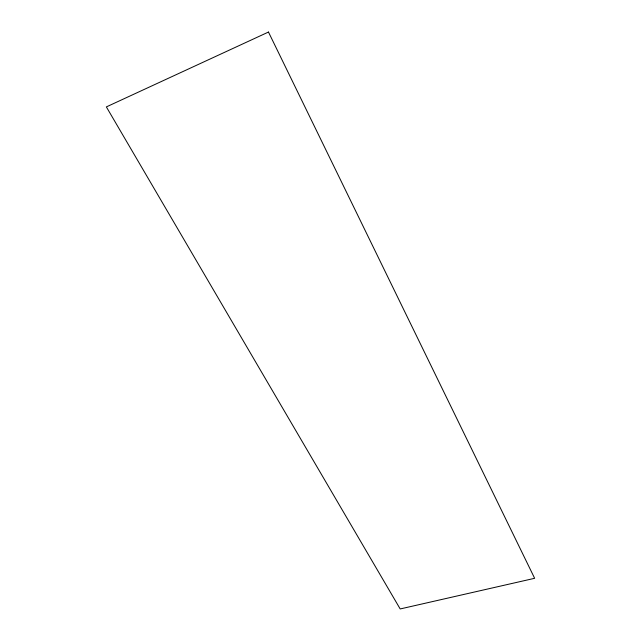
<?xml version="1.0" encoding="UTF-8"?>
<svg xmlns="http://www.w3.org/2000/svg" width="641" height="641" viewBox="0 0 641 641"><rect width="100%" height="100%" fill="white"/><g stroke="black" fill="none" stroke-linecap="round" stroke-linejoin="round"><path stroke-width="0.96" d="M268.475 32.05L106.358 106.903L400.184 608.95L534.642 578.302L268.475 32.05"/></g></svg>
